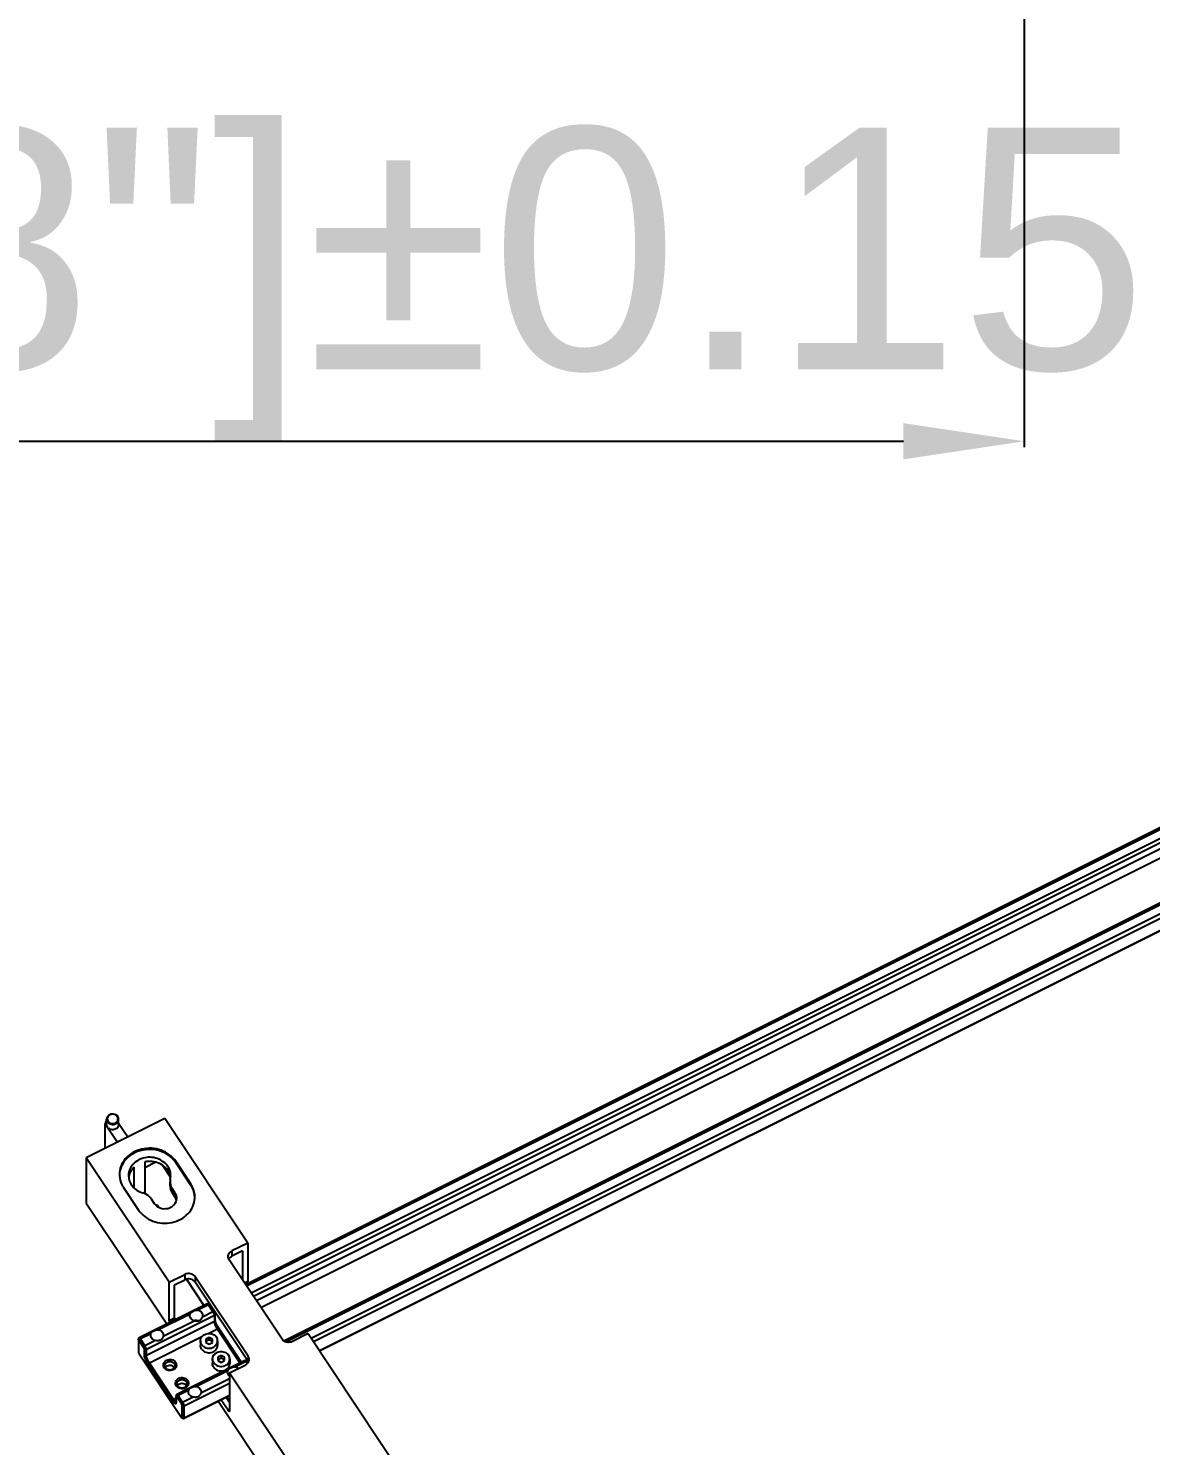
# Model space of a CAD drawing. Header units: millimetres. Extents: x 562 to 17351, y 2396 to 6995.
# Drawn here: x 5631.1 to 5817, y 2983.6 to 3218.4 of the extents above; entities that cross this region are included whole.
import ezdxf

# ---------------------------------------------------------------- set-up
doc = ezdxf.new("R2010")
doc.units = ezdxf.units.MM
doc.layers.add('02___PRT_ALL_AXES', color=7, linetype='Continuous')
doc.styles.get("Standard").update_dxf_attribs({"font": 'arial.ttf'})
doc.dimstyles.new('缩小5倍', dxfattribs={"dimtxt": 40, "dimasz": 20, "dimexe": 1, "dimexo": 0.2, "dimgap": 0, "dimtad": 1, "dimtoh": 1, "dimdec": 1, "dimzin": 9, "dimdsep": 46, "dimtxsty": 'Standard', "dimblk": '_FILLED', "dimcen": 0.2, "dimclrd": 256, "dimclre": 256, "dimclrt": 256, "dimadec": 1, "dimazin": 2, "dimtfac": 1, "dimtdec": 1, "dimtofl": 0, "dimtmove": 0, "dimatfit": 3, "dimldrblk": '_FILLED', "dimfxl": 1, "dimtolj": 1, "dimtzin": 0, "dimarcsym": 0})

# ---------------------------------------------------------------- blocks, each defined once
blk = doc.blocks.new('_FILLED')
at = {"color": 0, "linetype": 'ByBlock'}
blk.add_solid([(0, 0), (-1, 0.15), (-1, -0.15)], dxfattribs=at)
blk = doc.blocks.new('*D44')
at = {"lineweight": -2, "transparency": 16777216}
for p, q in [((5229.06, 3258.63), (5229.06, 3149)), ((5796.06, 3258.63), (5796.06, 3149)), ((5249.06, 3150), (5776.06, 3150))]:
    blk.add_line(p, q, dxfattribs=at)
at = {"layer": 'Defpoints', "color": 0, "transparency": 16777216}
for p in [(5229.06, 3258.83), (5796.06, 3258.83), (5796.06, 3150)]:
    blk.add_point(p, dxfattribs=at)
at = {"lineweight": -2, "transparency": 16777216, "xscale": 20, "yscale": 20, "zscale": 20, "rotation": 180}
blk.add_blockref('_FILLED', (5229.06, 3150), dxfattribs=at)
at = {"lineweight": -2, "transparency": 16777216, "xscale": 20, "yscale": 20, "zscale": 20}
blk.add_blockref('_FILLED', (5796.06, 3150), dxfattribs=at)
at = {"lineweight": -3, "transparency": 16777216, "insert": (5512.56, 3175.89), "char_height": 40, "attachment_point": 5}
blk.add_mtext('\\A1;567mm [1\'-10 3/8"]%%P0.15', dxfattribs=at)

msp = doc.modelspace()

# ---------------------------------------------------------------- linework, layer by layer
at = {"color": 7, "linetype": 'Continuous'}
for p, q in [((5667.106, 3010.328), (5906.225, 3129.888)), ((5668.385, 3008.409), (5907.448, 3127.941)), ((5668.885, 3007.659), (5907.448, 3126.941)), ((5669.635, 3006.534), (5905.363, 3124.398)), ((5673.432, 3000.991), (5912.475, 3120.513)), ((5678.316, 3000.874), (5909.969, 3116.701)), ((5679.316, 2999.374), (5909.969, 3114.701)), ((5679.345, 2999.33), (5909.969, 3114.642)), ((5667.441, 3017.187), (5653.691, 3037.812)), ((5640.7, 3031.317), (5640.7, 3023.817)), ((5654.45, 3010.692), (5640.7, 3031.317)), ((5648.653, 3026.341), (5648.653, 3029.772)), ((5650.385, 3030.638), (5650.385, 3025.366)), ((5652.213, 3030.573), (5650.385, 3029.659)), ((5654.667, 3028.116), (5653.4, 3030.017)), ((5655.526, 3030.729), (5655.526, 3030.529)), ((5658.026, 3026.979), (5655.526, 3030.729)), ((5658.026, 3026.779), (5655.526, 3030.529)), ((5646.865, 3026.399), (5649.365, 3022.649)), ((5654.626, 3027.765), (5654.577, 3027.336)), ((5654.577, 3026.661), (5654.577, 3027.336)), ((5654.626, 3027.765), (5654.695, 3028.364)), ((5654.912, 3026.254), (5654.912, 3025.579)), ((5655.428, 3025.48), (5654.912, 3026.254)), ((5658.026, 3026.979), (5658.026, 3026.779)), ((5640.7, 3023.817), (5654.046, 3003.799)), ((5651.448, 3024.522), (5651.964, 3023.748)), ((5655.428, 3024.805), (5654.912, 3025.579)), ((5655.428, 3025.48), (5655.428, 3024.805)), ((5667.441, 3017.187), (5664.843, 3015.888)), ((5667.441, 3017.187), (5667.441, 3010.862)), ((5673.135, 3001.284), (5664.385, 3014.409)), ((5664.843, 3015.888), (5664.843, 3015.013)), ((5666.575, 3015.879), (5664.843, 3015.013)), ((5666.575, 3015.879), (5666.575, 3011.125)), ((5654.45, 3010.692), (5657.048, 3011.991)), ((5657.048, 3011.991), (5657.048, 3011.116)), ((5654.45, 3004.367), (5654.45, 3010.692)), ((5655.316, 3010.25), (5657.048, 3011.116)), ((5655.316, 3004.8), (5655.316, 3010.25)), ((5657.292, 3011.187), (5660.175, 3006.863)), ((5658.756, 3011.595), (5658.756, 3010.72)), ((5667.506, 2998.47), (5658.756, 3011.595)), ((5667.506, 2997.595), (5658.756, 3010.72)), ((5666.923, 3010.603), (5667.441, 3010.862)), ((5660.706, 3007.129), (5649.448, 3001.5)), ((5661.93, 3005.182), (5650.672, 2999.552)), ((5660.93, 3006.932), (5659.185, 3006.059)), ((5661.68, 3005.807), (5659.935, 3004.934)), ((5661.053, 3007.013), (5660.743, 3007.128)), ((5660.93, 3006.932), (5661.68, 3005.807)), ((5661.147, 3006.915), (5660.93, 3006.932)), ((5661.147, 3006.915), (5661.897, 3005.79)), ((5661.897, 3005.79), (5661.68, 3005.807)), ((5662.022, 3005.477), (5661.93, 3005.182)), ((5661.93, 3005.182), (5661.93, 3004.182)), ((5662.022, 3005.477), (5662.022, 3004.477)), ((5661.93, 3004.182), (5650.672, 2998.552)), ((5654.45, 3004.367), (5655.316, 3004.8)), ((5655.412, 3004.482), (5655.388, 3004.518)), ((5662.43, 3002.932), (5661.002, 3002.218)), ((5662.022, 3004.477), (5661.93, 3004.182)), ((5662.157, 3003.89), (5666.425, 2997.488)), ((5662.43, 3002.932), (5666.151, 2997.351)), ((5662.647, 3002.915), (5662.43, 3002.932)), ((5662.647, 3002.915), (5666.305, 2997.428)), ((5649.333, 3001.153), (5649.33, 3001.132)), ((5649.33, 3001.132), (5649.33, 2999.132)), ((5649.333, 3001.153), (5649.427, 3001.47)), ((5649.455, 3001.069), (5649.672, 3001.302)), ((5650.205, 2999.944), (5649.455, 3001.069)), ((5651.417, 3002.175), (5649.672, 3001.302)), ((5650.422, 3000.177), (5649.672, 3001.302)), ((5652.167, 3001.05), (5650.422, 3000.177)), ((5659.845, 3001.639), (5651.172, 2997.302)), ((5661.048, 3001.549), (5660.49, 3001.27)), ((5660.49, 3001.27), (5660.49, 3000.712)), ((5661.048, 3001.149), (5660.49, 3000.87)), ((5660.49, 3000.712), (5661.048, 3000.432)), ((5661.048, 3001.549), (5661.048, 3001.149)), ((5661.607, 3001.27), (5661.048, 3001.549)), ((5661.607, 3000.87), (5661.048, 3001.149)), ((5661.048, 3000.432), (5661.607, 3000.712)), ((5661.607, 3000.712), (5661.607, 3001.27)), ((5677.441, 3002.187), (5674.843, 3000.888)), ((5677.441, 3002.187), (5796.816, 2823.124)), ((5649.455, 2998.819), (5656.455, 2988.319)), ((5650.205, 2999.944), (5650.422, 3000.177)), ((5650.33, 2998.632), (5650.33, 2999.632)), ((5650.33, 2999.632), (5650.672, 2999.552)), ((5650.33, 2998.632), (5650.672, 2998.552)), ((5650.672, 2998.552), (5650.672, 2999.552)), ((5663.048, 2998.549), (5662.49, 2998.27)), ((5662.49, 2998.27), (5662.49, 2997.712)), ((5663.048, 2998.149), (5662.49, 2997.87)), ((5663.048, 2998.549), (5663.048, 2998.149)), ((5663.607, 2998.27), (5663.048, 2998.549)), ((5663.607, 2997.87), (5663.048, 2998.149)), ((5663.607, 2997.712), (5663.607, 2998.27)), ((5667.506, 2998.47), (5667.506, 2997.595)), ((5650.955, 2997.069), (5651.172, 2997.302)), ((5654.955, 2991.069), (5650.955, 2997.069)), ((5655.172, 2991.302), (5651.172, 2997.302)), ((5666.956, 2997.754), (5655.698, 2992.125)), ((5662.49, 2997.712), (5663.048, 2997.432)), ((5663.048, 2997.432), (5663.607, 2997.712)), ((5664.45, 2995.692), (5667.048, 2996.991)), ((5664.45, 2995.692), (5664.45, 2989.367)), ((5664.45, 2995.692), (5783.825, 2816.629)), ((5667.18, 2997.557), (5665.435, 2996.684)), ((5667.303, 2997.638), (5666.993, 2997.753)), ((5667.18, 2997.557), (5667.386, 2997.247)), ((5667.397, 2997.54), (5667.18, 2997.557)), ((5667.397, 2997.54), (5667.49, 2997.4)), ((5664.45, 2993.942), (5656.922, 2990.177)), ((5654.955, 2991.069), (5655.172, 2991.302)), ((5655.58, 2991.507), (5655.172, 2991.302)), ((5655.583, 2991.778), (5655.58, 2991.757)), ((5655.58, 2991.757), (5655.58, 2990.757)), ((5655.583, 2991.778), (5655.677, 2992.095)), ((5655.705, 2991.694), (5655.922, 2991.927)), ((5656.455, 2990.569), (5655.705, 2991.694)), ((5657.667, 2992.8), (5655.922, 2991.927)), ((5656.672, 2990.802), (5655.922, 2991.927)), ((5658.417, 2991.675), (5656.672, 2990.802)), ((5664.45, 2991.883), (5656.895, 2988.105)), ((5664.45, 2991.942), (5656.922, 2988.177)), ((5662.605, 2990.96), (5783.421, 2809.736)), ((5664.2, 2989.492), (5663.067, 2991.191)), ((5664.45, 2990.849), (5663.933, 2991.624)), ((5664.45, 2990.924), (5663.971, 2991.643)), ((5655.58, 2990.757), (5655.567, 2990.65)), ((5656.455, 2990.569), (5656.672, 2990.802)), ((5656.58, 2988.257), (5656.58, 2990.257)), ((5656.58, 2990.257), (5656.922, 2990.177)), ((5656.922, 2988.177), (5656.922, 2990.177)), ((5664.45, 2989.617), (5664.2, 2989.492)), ((5664.45, 2989.367), (5664.424, 2989.295)), ((5656.549, 2988.221), (5656.859, 2988.106)), ((5656.58, 2988.257), (5656.922, 2988.177))]:
    msp.add_line(p, q, dxfattribs=at)
for centre, radius, start, end in [((5645.015, 3037.871), 0.886, 228.26237, 239.40223), ((5649.947, 3028.565), 3.752, 180.00327, 183.01692), ((5651.956, 3027.663), 2.743, 14.27538, 24.38868), ((5650.348, 3027.687), 2.652, 167.802, 171.30641), ((5652.035, 3027.685), 2.661, 7.75745, 14.245), ((5654.062, 3023.895), 1.641, 23.79546, 33.70389), ((5654.126, 3023.923), 1.571, 13.07667, 23.80462), ((5654.189, 3024.614), 1.507, 0.01107, 11.52402), ((5654.956, 3024.814), 3.739, 356.84411, 0.00268), ((5666.651, 2997.025), 1.027, 27.73322, 33.69294)]:
    msp.add_arc(centre, radius, start, end, dxfattribs=at)
for points in [[(5644.14, 3038.018), (5644.095, 3037.92), (5644.071, 3037.81), (5644.071, 3037.702)], [(5645.205, 3038.523), (5645.073, 3038.54), (5644.934, 3038.531), (5644.805, 3038.497)], [(5645.634, 3038.417), (5645.509, 3038.492), (5645.365, 3038.539), (5645.22, 3038.558)], [(5645.937, 3038.135), (5645.86, 3038.25), (5645.753, 3038.347), (5645.634, 3038.417)], [(5645.968, 3037.81), (5645.958, 3037.927), (5645.915, 3038.044), (5645.85, 3038.142)], [(5645.908, 3037.467), (5645.956, 3037.573), (5645.978, 3037.695), (5645.968, 3037.81)], [(5646.071, 3037.702), (5646.071, 3037.853), (5646.02, 3038.009), (5645.937, 3038.135)], [(5644.071, 3037.702), (5644.071, 3037.551), (5644.121, 3037.395), (5644.205, 3037.269)], [(5644.173, 3037.693), (5644.183, 3037.577), (5644.226, 3037.46), (5644.291, 3037.362)], [(5644.205, 3037.269), (5644.242, 3037.213), (5644.286, 3037.161), (5644.335, 3037.115)], [(5644.291, 3037.362), (5644.329, 3037.306), (5644.374, 3037.255), (5644.424, 3037.21)], [(5646.002, 3037.386), (5646.046, 3037.484), (5646.071, 3037.594), (5646.071, 3037.702)], [(5647.961, 3029.522), (5647.79, 3029.165), (5647.696, 3028.76), (5647.696, 3028.364)], [(5648.077, 3029.066), (5647.929, 3028.813), (5647.817, 3028.534), (5647.755, 3028.248)], [(5648.653, 3029.772), (5648.429, 3029.567), (5648.231, 3029.327), (5648.077, 3029.066)], [(5654.577, 3027.336), (5654.577, 3027.126), (5654.614, 3026.913), (5654.683, 3026.714)], [(5654.577, 3026.661), (5654.577, 3026.457), (5654.611, 3026.251), (5654.676, 3026.058)], [(5654.683, 3026.714), (5654.739, 3026.552), (5654.817, 3026.396), (5654.912, 3026.254)], [(5654.676, 3026.058), (5654.733, 3025.889), (5654.813, 3025.727), (5654.912, 3025.579)], [(5655.665, 3024.915), (5655.624, 3025.115), (5655.541, 3025.31), (5655.428, 3025.48)], [(5664.385, 3014.409), (5664.28, 3014.566), (5664.218, 3014.762), (5664.218, 3014.95)], [(5664.326, 3014.515), (5664.366, 3014.594), (5664.417, 3014.668), (5664.476, 3014.734)], [(5664.476, 3014.734), (5664.578, 3014.849), (5664.705, 3014.944), (5664.843, 3015.013)], [(5667.673, 2997.928), (5667.674, 2998.117), (5667.611, 2998.312), (5667.506, 2998.47)], [(5667.631, 2997.648), (5667.659, 2997.738), (5667.673, 2997.834), (5667.673, 2997.928)]]:
    msp.add_open_spline(points, degree=3, dxfattribs=at)
for points, knots in [([(5645.22, 3038.558), (5645.002, 3038.587), (5644.557, 3038.523), (5644.224, 3038.204), (5644.14, 3038.018)], [0, 0, 0, 0, 0.5182863, 1, 1, 1, 1]), ([(5644.805, 3038.497), (5644.623, 3038.448), (5644.284, 3038.25), (5644.158, 3037.866), (5644.173, 3037.693)], [0, 0, 0, 0, 0.5216558, 1, 1, 1, 1]), ([(5645.85, 3038.142), (5645.746, 3038.297), (5645.519, 3038.458), (5645.271, 3038.514), (5645.205, 3038.523)], [0, 0, 0, 0, 0.7378243, 1, 1, 1, 1]), ([(5644.335, 3037.115), (5644.568, 3036.897), (5645.262, 3036.695), (5645.875, 3037.107), (5646.002, 3037.386)], [0, 0, 0, 0, 0.5103461, 1, 1, 1, 1]), ([(5644.563, 3037.108), (5644.787, 3036.976), (5645.345, 3036.896), (5645.807, 3037.244), (5645.908, 3037.467)], [0, 0, 0, 0, 0.5146631, 1, 1, 1, 1]), ([(5655.526, 3030.729), (5654.965, 3031.571), (5653.146, 3032.89), (5650.392, 3033.017), (5648.397, 3032.246), (5647.181, 3031.274), (5646.383, 3030.005), (5646.196, 3029.037), (5646.196, 3028.564)], [0, 0, 0, 0, 0.2477062, 0.5099451, 0.6400479, 0.765005, 0.8843447, 1, 1, 1, 1]), ([(5655.526, 3030.529), (5654.987, 3031.337), (5653.268, 3032.62), (5650.637, 3032.83), (5648.68, 3032.189), (5647.443, 3031.333), (5646.564, 3030.18), (5646.278, 3029.27), (5646.223, 3028.817)], [0, 0, 0, 0, 0.2465385, 0.5077957, 0.6380901, 0.7638007, 0.884032, 1, 1, 1, 1]), ([(5654.695, 3028.364), (5654.695, 3028.712), (5654.55, 3029.426), (5653.719, 3030.672), (5651.884, 3031.572), (5649.505, 3031.29), (5648.275, 3030.181), (5647.961, 3029.522)], [0, 0, 0, 0, 0.1165566, 0.2370696, 0.4919815, 0.7550291, 1, 1, 1, 1]), ([(5654.454, 3028.796), (5654.141, 3029.487), (5652.864, 3030.655), (5651.183, 3030.803), (5650.385, 3030.638)], [0, 0, 0, 0, 0.4818637, 1, 1, 1, 1]), ([(5646.201, 3028.367), (5646.228, 3027.849), (5646.417, 3027.151), (5646.767, 3026.547), (5646.865, 3026.399)], [0, 0, 0, 0, 0.7449159, 1, 1, 1, 1]), ([(5647.696, 3028.364), (5647.696, 3027.735), (5648.217, 3026.397), (5649.424, 3025.682), (5650.08, 3025.491)], [0, 0, 0, 0, 0.4794417, 1, 1, 1, 1]), ([(5658.696, 3024.814), (5658.696, 3025.381), (5658.513, 3026.156), (5658.134, 3026.817), (5658.026, 3026.979)], [0, 0, 0, 0, 0.7444599, 1, 1, 1, 1]), ([(5658.69, 3024.812), (5658.663, 3025.331), (5658.474, 3026.028), (5658.124, 3026.632), (5658.026, 3026.779)], [0, 0, 0, 0, 0.7450472, 1, 1, 1, 1]), ([(5649.365, 3022.649), (5649.916, 3021.823), (5651.69, 3020.52), (5654.388, 3020.355), (5656.366, 3021.066), (5657.594, 3021.985), (5658.431, 3023.201), (5658.664, 3024.144), (5658.69, 3024.608)], [0, 0, 0, 0, 0.2471803, 0.5089923, 0.6391957, 0.7645032, 0.8842375, 1, 1, 1, 1]), ([(5651.448, 3024.522), (5651.372, 3024.636), (5651.013, 3025.076), (5650.491, 3025.372), (5650.08, 3025.491)], [0, 0, 0, 0, 0.2426117, 1, 1, 1, 1]), ([(5651.964, 3023.748), (5652.188, 3023.412), (5652.916, 3022.884), (5654.017, 3022.833), (5654.815, 3023.143), (5655.446, 3023.64), (5655.696, 3024.237), (5655.696, 3024.614)], [0, 0, 0, 0, 0.2486924, 0.5119558, 0.6425666, 0.7680098, 1, 1, 1, 1]), ([(5664.218, 3014.95), (5664.218, 3015.139), (5664.345, 3015.537), (5664.662, 3015.798), (5664.843, 3015.888)], [0, 0, 0, 0, 0.4833592, 1, 1, 1, 1]), ([(5658.756, 3011.595), (5658.588, 3011.847), (5658.005, 3012.214), (5657.333, 3012.133), (5657.048, 3011.991)], [0, 0, 0, 0, 0.4883826, 1, 1, 1, 1]), ([(5658.756, 3010.72), (5658.588, 3010.972), (5658.005, 3011.339), (5657.333, 3011.258), (5657.048, 3011.116)], [0, 0, 0, 0, 0.4883826, 1, 1, 1, 1]), ([(5667.441, 3010.862), (5667.441, 3010.841), (5667.454, 3010.731), (5667.492, 3010.626), (5667.527, 3010.544)], [0, 0, 0, 0, 0.1867701, 1, 1, 1, 1]), ([(5660.706, 3007.129), (5660.709, 3007.13), (5660.721, 3007.134), (5660.734, 3007.131), (5660.743, 3007.128)], [0, 0, 0, 0, 0.2215977, 1, 1, 1, 1]), ([(5660.743, 3007.128), (5660.757, 3007.123), (5660.787, 3007.103), (5660.854, 3007.04), (5660.899, 3006.978), (5660.93, 3006.932)], [0, 0, 0, 0, 0.1648311, 0.3902179, 1, 1, 1, 1]), ([(5661.053, 3007.013), (5661.07, 3007.007), (5661.104, 3006.974), (5661.131, 3006.938), (5661.147, 3006.915)], [0, 0, 0, 0, 0.3888628, 1, 1, 1, 1]), ([(5661.68, 3005.807), (5661.751, 3005.701), (5661.836, 3005.535), (5661.91, 3005.322), (5661.93, 3005.223), (5661.93, 3005.182)], [0, 0, 0, 0, 0.562563, 0.8148124, 1, 1, 1, 1]), ([(5661.897, 3005.79), (5661.932, 3005.737), (5661.975, 3005.654), (5662.012, 3005.547), (5662.022, 3005.498), (5662.022, 3005.477)], [0, 0, 0, 0, 0.5625527, 0.8148066, 1, 1, 1, 1]), ([(5654.537, 3004.048), (5654.524, 3004.079), (5654.484, 3004.182), (5654.45, 3004.29), (5654.45, 3004.367)], [0, 0, 0, 0, 0.3040523, 1, 1, 1, 1]), ([(5655.316, 3004.8), (5655.316, 3004.781), (5655.327, 3004.684), (5655.359, 3004.591), (5655.388, 3004.518)], [0, 0, 0, 0, 0.1893398, 1, 1, 1, 1]), ([(5658.518, 3004.345), (5658.657, 3004.398), (5658.958, 3004.448), (5659.256, 3004.381), (5659.39, 3004.319)], [0, 0, 0, 0, 0.500952, 1, 1, 1, 1]), ([(5658.686, 3004.295), (5658.775, 3004.32), (5658.96, 3004.342), (5659.144, 3004.304), (5659.229, 3004.271)], [0, 0, 0, 0, 0.5011157, 1, 1, 1, 1]), ([(5661.93, 3004.182), (5661.93, 3004.144), (5661.939, 3004.06), (5661.981, 3003.867), (5662.077, 3003.592), (5662.232, 3003.257), (5662.36, 3003.036), (5662.43, 3002.932)], [0, 0, 0, 0, 0.0826969, 0.1853146, 0.4373164, 0.7223685, 1, 1, 1, 1]), ([(5662.022, 3004.477), (5662.022, 3004.431), (5662.032, 3004.326), (5662.085, 3004.084), (5662.205, 3003.74), (5662.399, 3003.322), (5662.559, 3003.046), (5662.647, 3002.915)], [0, 0, 0, 0, 0.0827028, 0.1853091, 0.4373155, 0.7223759, 1, 1, 1, 1]), ([(5649.455, 3001.069), (5649.442, 3001.088), (5649.419, 3001.121), (5649.386, 3001.154), (5649.363, 3001.168), (5649.349, 3001.171), (5649.337, 3001.165), (5649.334, 3001.157), (5649.333, 3001.153)], [0, 0, 0, 0, 0.400235, 0.6919062, 0.7916329, 0.864516, 0.9258416, 1, 1, 1, 1]), ([(5649.448, 3001.5), (5649.446, 3001.498), (5649.435, 3001.491), (5649.43, 3001.479), (5649.427, 3001.47)], [0, 0, 0, 0, 0.2215189, 1, 1, 1, 1]), ([(5649.672, 3001.302), (5649.65, 3001.334), (5649.61, 3001.39), (5649.555, 3001.451), (5649.514, 3001.484), (5649.485, 3001.501), (5649.46, 3001.505), (5649.448, 3001.5)], [0, 0, 0, 0, 0.3714583, 0.6674595, 0.7822184, 0.8741057, 1, 1, 1, 1]), ([(5674.843, 3000.888), (5674.558, 3000.746), (5673.887, 3000.664), (5673.304, 3001.031), (5673.135, 3001.284)], [0, 0, 0, 0, 0.5116174, 1, 1, 1, 1]), ([(5649.33, 2999.132), (5649.33, 2999.111), (5649.34, 2999.062), (5649.377, 2998.955), (5649.42, 2998.872), (5649.455, 2998.819)], [0, 0, 0, 0, 0.1851934, 0.4374473, 1, 1, 1, 1]), ([(5650.33, 2999.632), (5650.33, 2999.653), (5650.32, 2999.702), (5650.283, 2999.809), (5650.241, 2999.891), (5650.205, 2999.944)], [0, 0, 0, 0, 0.1851934, 0.4374473, 1, 1, 1, 1]), ([(5650.955, 2997.069), (5650.868, 2997.2), (5650.707, 2997.476), (5650.513, 2997.895), (5650.394, 2998.238), (5650.341, 2998.48), (5650.33, 2998.585), (5650.33, 2998.632)], [0, 0, 0, 0, 0.2776241, 0.5626845, 0.8146909, 0.9172972, 1, 1, 1, 1]), ([(5650.672, 2999.552), (5650.672, 2999.594), (5650.652, 2999.693), (5650.578, 2999.906), (5650.492, 3000.072), (5650.422, 3000.177)], [0, 0, 0, 0, 0.1851876, 0.437437, 1, 1, 1, 1]), ([(5651.172, 2997.302), (5651.102, 2997.407), (5650.974, 2997.628), (5650.818, 2997.963), (5650.723, 2998.237), (5650.68, 2998.431), (5650.672, 2998.515), (5650.672, 2998.552)], [0, 0, 0, 0, 0.2776315, 0.5626836, 0.8146854, 0.9173031, 1, 1, 1, 1]), ([(5653.622, 2996.528), (5653.554, 2996.63), (5653.459, 2996.866), (5653.489, 2997.246), (5653.686, 2997.583), (5654.011, 2997.824), (5654.412, 2997.94), (5654.833, 2997.916), (5655.215, 2997.757), (5655.412, 2997.566), (5655.484, 2997.459)], [0, 0, 0, 0, 0.117856, 0.2338138, 0.3534079, 0.4797295, 0.6117917, 0.7455219, 0.8760105, 1, 1, 1, 1]), ([(5655.484, 2997.459), (5655.553, 2997.356), (5655.647, 2997.121), (5655.618, 2996.74), (5655.421, 2996.403), (5655.096, 2996.162), (5654.694, 2996.046), (5654.273, 2996.07), (5653.891, 2996.229), (5653.694, 2996.42), (5653.622, 2996.528)], [0, 0, 0, 0, 0.117856, 0.2338138, 0.3534079, 0.4797295, 0.6117917, 0.7455219, 0.8760105, 1, 1, 1, 1]), ([(5653.728, 2996.868), (5653.728, 2996.946), (5653.759, 2997.106), (5653.891, 2997.315), (5654.091, 2997.476), (5654.339, 2997.571), (5654.607, 2997.594), (5654.871, 2997.541), (5655.102, 2997.419), (5655.222, 2997.294), (5655.268, 2997.225)], [0, 0, 0, 0, 0.1149883, 0.2336335, 0.3578641, 0.4872103, 0.6192434, 0.7505803, 0.8780737, 1, 1, 1, 1]), ([(5653.839, 2996.511), (5653.804, 2996.564), (5653.748, 2996.679), (5653.728, 2996.806), (5653.728, 2996.868)], [0, 0, 0, 0, 0.5052831, 1, 1, 1, 1]), ([(5655.378, 2996.868), (5655.378, 2996.79), (5655.347, 2996.63), (5655.216, 2996.421), (5655.015, 2996.261), (5654.768, 2996.165), (5654.499, 2996.143), (5654.236, 2996.195), (5654.004, 2996.318), (5653.885, 2996.442), (5653.839, 2996.511)], [0, 0, 0, 0, 0.1149883, 0.2336335, 0.3578641, 0.4872103, 0.6192434, 0.7505803, 0.8780737, 1, 1, 1, 1]), ([(5655.268, 2997.225), (5655.303, 2997.172), (5655.359, 2997.057), (5655.378, 2996.931), (5655.378, 2996.868)], [0, 0, 0, 0, 0.5052831, 1, 1, 1, 1]), ([(5666.956, 2997.754), (5666.959, 2997.755), (5666.971, 2997.759), (5666.984, 2997.756), (5666.993, 2997.753)], [0, 0, 0, 0, 0.2215977, 1, 1, 1, 1]), ([(5666.993, 2997.753), (5667.007, 2997.748), (5667.037, 2997.728), (5667.104, 2997.665), (5667.149, 2997.603), (5667.18, 2997.557)], [0, 0, 0, 0, 0.1648311, 0.3902179, 1, 1, 1, 1]), ([(5667.048, 2996.991), (5667.118, 2997.026), (5667.372, 2997.181), (5667.566, 2997.439), (5667.631, 2997.648)], [0, 0, 0, 0, 0.2624363, 1, 1, 1, 1]), ([(5667.303, 2997.638), (5667.32, 2997.632), (5667.354, 2997.599), (5667.381, 2997.563), (5667.397, 2997.54)], [0, 0, 0, 0, 0.3888628, 1, 1, 1, 1]), ([(5655.622, 2993.528), (5655.554, 2993.63), (5655.459, 2993.866), (5655.489, 2994.246), (5655.686, 2994.583), (5656.011, 2994.824), (5656.412, 2994.94), (5656.833, 2994.916), (5657.215, 2994.757), (5657.412, 2994.566), (5657.484, 2994.459)], [0, 0, 0, 0, 0.117856, 0.2338138, 0.3534079, 0.4797295, 0.6117917, 0.7455219, 0.8760105, 1, 1, 1, 1]), ([(5657.484, 2994.459), (5657.553, 2994.356), (5657.647, 2994.121), (5657.618, 2993.74), (5657.421, 2993.403), (5657.096, 2993.162), (5656.694, 2993.046), (5656.273, 2993.07), (5655.891, 2993.229), (5655.694, 2993.42), (5655.622, 2993.528)], [0, 0, 0, 0, 0.117856, 0.2338138, 0.3534079, 0.4797295, 0.6117917, 0.7455219, 0.8760105, 1, 1, 1, 1]), ([(5655.728, 2993.868), (5655.728, 2993.946), (5655.759, 2994.106), (5655.891, 2994.315), (5656.091, 2994.476), (5656.339, 2994.571), (5656.607, 2994.594), (5656.871, 2994.541), (5657.102, 2994.419), (5657.222, 2994.294), (5657.268, 2994.225)], [0, 0, 0, 0, 0.1149883, 0.2336335, 0.3578641, 0.4872103, 0.6192434, 0.7505803, 0.8780737, 1, 1, 1, 1]), ([(5655.839, 2993.511), (5655.804, 2993.564), (5655.748, 2993.679), (5655.728, 2993.806), (5655.728, 2993.868)], [0, 0, 0, 0, 0.5052831, 1, 1, 1, 1]), ([(5657.378, 2993.868), (5657.378, 2993.79), (5657.347, 2993.63), (5657.216, 2993.421), (5657.015, 2993.261), (5656.768, 2993.165), (5656.499, 2993.143), (5656.236, 2993.195), (5656.004, 2993.318), (5655.885, 2993.442), (5655.839, 2993.511)], [0, 0, 0, 0, 0.1149883, 0.2336335, 0.3578641, 0.4872103, 0.6192434, 0.7505803, 0.8780737, 1, 1, 1, 1]), ([(5657.268, 2994.225), (5657.303, 2994.172), (5657.359, 2994.057), (5657.378, 2993.931), (5657.378, 2993.868)], [0, 0, 0, 0, 0.5052831, 1, 1, 1, 1]), ([(5655.567, 2990.65), (5655.561, 2990.63), (5655.548, 2990.6), (5655.516, 2990.575), (5655.478, 2990.563), (5655.417, 2990.575), (5655.341, 2990.62), (5655.254, 2990.694), (5655.116, 2990.84), (5655.02, 2990.973), (5654.955, 2991.069)], [0, 0, 0, 0, 0.0739487, 0.1051053, 0.1360876, 0.2088536, 0.308444, 0.4391652, 0.6003023, 1, 1, 1, 1]), ([(5655.582, 2990.901), (5655.554, 2990.903), (5655.487, 2990.936), (5655.391, 2991.019), (5655.281, 2991.145), (5655.209, 2991.246), (5655.172, 2991.302)], [0, 0, 0, 0, 0.146086, 0.3641879, 0.6528421, 1, 1, 1, 1]), ([(5655.705, 2991.694), (5655.692, 2991.713), (5655.669, 2991.746), (5655.636, 2991.779), (5655.613, 2991.793), (5655.599, 2991.796), (5655.587, 2991.79), (5655.584, 2991.782), (5655.583, 2991.778)], [0, 0, 0, 0, 0.400235, 0.6919062, 0.7916329, 0.864516, 0.9258416, 1, 1, 1, 1]), ([(5655.698, 2992.125), (5655.696, 2992.123), (5655.685, 2992.116), (5655.68, 2992.104), (5655.677, 2992.095)], [0, 0, 0, 0, 0.2215189, 1, 1, 1, 1]), ([(5655.922, 2991.927), (5655.9, 2991.959), (5655.86, 2992.015), (5655.805, 2992.076), (5655.764, 2992.109), (5655.735, 2992.126), (5655.71, 2992.13), (5655.698, 2992.125)], [0, 0, 0, 0, 0.3714583, 0.6674595, 0.7822184, 0.8741057, 1, 1, 1, 1]), ([(5656.58, 2990.257), (5656.58, 2990.278), (5656.57, 2990.327), (5656.533, 2990.434), (5656.491, 2990.516), (5656.455, 2990.569)], [0, 0, 0, 0, 0.1851934, 0.4374473, 1, 1, 1, 1]), ([(5656.922, 2990.177), (5656.922, 2990.219), (5656.902, 2990.318), (5656.828, 2990.531), (5656.742, 2990.697), (5656.672, 2990.802)], [0, 0, 0, 0, 0.1851876, 0.437437, 1, 1, 1, 1]), ([(5664.424, 2989.295), (5664.395, 2989.279), (5664.289, 2989.362), (5664.239, 2989.434), (5664.2, 2989.492)], [0, 0, 0, 0, 0.3245067, 1, 1, 1, 1]), ([(5656.455, 2988.319), (5656.471, 2988.296), (5656.498, 2988.26), (5656.532, 2988.227), (5656.549, 2988.221)], [0, 0, 0, 0, 0.6111372, 1, 1, 1, 1]), ([(5656.549, 2988.221), (5656.553, 2988.219), (5656.562, 2988.217), (5656.574, 2988.224), (5656.579, 2988.239), (5656.58, 2988.25), (5656.58, 2988.257)], [0, 0, 0, 0, 0.2314874, 0.425041, 0.6659153, 1, 1, 1, 1]), ([(5656.859, 2988.106), (5656.862, 2988.105), (5656.874, 2988.101), (5656.888, 2988.101), (5656.895, 2988.105)], [0, 0, 0, 0, 0.2933967, 1, 1, 1, 1]), ([(5656.895, 2988.105), (5656.9, 2988.107), (5656.911, 2988.117), (5656.92, 2988.143), (5656.922, 2988.165), (5656.922, 2988.177)], [0, 0, 0, 0, 0.1851231, 0.5289345, 1, 1, 1, 1])]:
    msp.add_open_spline(points, degree=3, knots=knots, dxfattribs=at)
at = {"layer": '02___PRT_ALL_AXES', "color": 7, "linetype": 'Continuous'}
for p, q in [((5667.26, 3010.097), (5903.43, 3128.182)), ((5668.01, 3008.972), (5904.18, 3127.057)), ((5673.75, 3000.841), (5909.68, 3118.807)), ((5677.941, 3001.437), (5909.969, 3117.451)), ((5653.691, 3037.812), (5640.7, 3031.317)), ((5643.83, 3032.881), (5643.83, 3036.956)), ((5643.83, 3036.956), (5645.867, 3033.9)), ((5644.071, 3036.827), (5644.071, 3037.702)), ((5644.205, 3036.394), (5644.071, 3036.827)), ((5646.071, 3036.827), (5646.071, 3037.702)), ((5646.071, 3037.059), (5647.599, 3034.766)), ((5657.912, 3005.423), (5652.69, 3002.811)), ((5658.662, 3004.298), (5653.44, 3001.686)), ((5659.628, 3000.991), (5659.628, 3000.241)), ((5662.468, 3000.991), (5662.468, 3000.241)), ((5661.628, 2997.991), (5661.628, 2997.241)), ((5664.468, 2997.991), (5664.468, 2997.241)), ((5664.162, 2996.048), (5658.94, 2993.436)), ((5664.45, 2994.692), (5659.69, 2992.311))]:
    msp.add_line(p, q, dxfattribs=at)
for centre, radius, start, end in [((5644.876, 3036.777), 1.067, 140.33544, 148.3041), ((5651.371, 3021.862), 1.89, 42.42598, 54.01874), ((5654.696, 2996.219), 0.687, 29.51547, 33.69494), ((5656.696, 2993.219), 0.687, 29.51547, 33.69494)]:
    msp.add_arc(centre, radius, start, end, dxfattribs=at)
for points in [[(5643.968, 3037.337), (5643.897, 3037.222), (5643.848, 3037.09), (5643.83, 3036.956)], [(5652.481, 3023.391), (5652.381, 3023.464), (5652.274, 3023.527), (5652.163, 3023.58)], [(5657.873, 3005.178), (5657.873, 3005.261), (5657.887, 3005.344), (5657.912, 3005.423)], [(5659.973, 3005.178), (5659.973, 3005.096), (5659.96, 3005.012), (5659.935, 3004.934)], [(5651.378, 3001.931), (5651.378, 3002.013), (5651.392, 3002.097), (5651.417, 3002.175)], [(5653.478, 3001.931), (5653.478, 3001.848), (5653.465, 3001.765), (5653.44, 3001.686)], [(5664.123, 2995.803), (5664.123, 2995.886), (5664.137, 2995.969), (5664.162, 2996.048)], [(5657.628, 2992.556), (5657.628, 2992.638), (5657.642, 2992.722), (5657.667, 2992.8)], [(5659.728, 2992.556), (5659.728, 2992.473), (5659.715, 2992.39), (5659.69, 2992.311)]]:
    msp.add_open_spline(points, degree=3, dxfattribs=at)
for points, knots in [([(5646.071, 3036.827), (5646.071, 3036.638), (5645.903, 3036.235), (5645.333, 3035.931), (5644.682, 3035.962), (5644.317, 3036.225), (5644.205, 3036.394)], [0, 0, 0, 0, 0.2326986, 0.4864977, 0.7504877, 1, 1, 1, 1]), ([(5658.014, 3004.724), (5657.969, 3004.791), (5657.898, 3004.938), (5657.873, 3005.099), (5657.873, 3005.178)], [0, 0, 0, 0, 0.5052956, 1, 1, 1, 1]), ([(5657.912, 3005.423), (5657.93, 3005.478), (5657.979, 3005.582), (5658.091, 3005.716), (5658.234, 3005.826), (5658.4, 3005.921), (5658.584, 3006), (5658.843, 3006.078), (5659.054, 3006.088), (5659.185, 3006.059)], [0, 0, 0, 0, 0.1136701, 0.22467, 0.341142, 0.4672264, 0.6003702, 0.734954, 1, 1, 1, 1]), ([(5659.185, 3006.059), (5659.317, 3006.03), (5659.566, 3005.928), (5659.762, 3005.74), (5659.833, 3005.633)], [0, 0, 0, 0, 0.5128797, 1, 1, 1, 1]), ([(5659.833, 3005.633), (5659.878, 3005.566), (5659.949, 3005.419), (5659.973, 3005.258), (5659.973, 3005.178)], [0, 0, 0, 0, 0.5052956, 1, 1, 1, 1]), ([(5651.417, 3002.175), (5651.435, 3002.23), (5651.484, 3002.335), (5651.596, 3002.468), (5651.739, 3002.579), (5651.905, 3002.673), (5652.089, 3002.752), (5652.348, 3002.83), (5652.558, 3002.841), (5652.69, 3002.811)], [0, 0, 0, 0, 0.1136701, 0.22467, 0.341142, 0.4672264, 0.6003702, 0.734954, 1, 1, 1, 1]), ([(5652.69, 3002.811), (5652.821, 3002.782), (5653.071, 3002.68), (5653.266, 3002.492), (5653.338, 3002.385)], [0, 0, 0, 0, 0.5128797, 1, 1, 1, 1]), ([(5658.662, 3004.298), (5658.53, 3004.327), (5658.281, 3004.429), (5658.085, 3004.617), (5658.014, 3004.724)], [0, 0, 0, 0, 0.5128797, 1, 1, 1, 1]), ([(5659.935, 3004.934), (5659.896, 3004.812), (5659.77, 3004.578), (5659.516, 3004.355), (5659.264, 3004.267), (5658.996, 3004.238), (5658.794, 3004.268), (5658.662, 3004.298)], [0, 0, 0, 0, 0.242731, 0.4935615, 0.6183316, 0.743481, 1, 1, 1, 1]), ([(5651.519, 3001.476), (5651.474, 3001.543), (5651.403, 3001.69), (5651.378, 3001.851), (5651.378, 3001.931)], [0, 0, 0, 0, 0.5052956, 1, 1, 1, 1]), ([(5652.167, 3001.05), (5652.035, 3001.079), (5651.786, 3001.181), (5651.59, 3001.369), (5651.519, 3001.476)], [0, 0, 0, 0, 0.5128797, 1, 1, 1, 1]), ([(5653.44, 3001.686), (5653.4, 3001.564), (5653.275, 3001.33), (5653.021, 3001.108), (5652.768, 3001.02), (5652.501, 3000.991), (5652.299, 3001.021), (5652.167, 3001.05)], [0, 0, 0, 0, 0.242731, 0.4935615, 0.6183316, 0.743481, 1, 1, 1, 1]), ([(5653.338, 3002.385), (5653.383, 3002.318), (5653.454, 3002.171), (5653.478, 3002.01), (5653.478, 3001.931)], [0, 0, 0, 0, 0.5052956, 1, 1, 1, 1]), ([(5659.628, 3000.991), (5659.628, 3001.058), (5659.641, 3001.193), (5659.698, 3001.389), (5659.792, 3001.575), (5659.962, 3001.803), (5660.254, 3002.036), (5660.679, 3002.201), (5661.142, 3002.24), (5661.595, 3002.149), (5661.993, 3001.938), (5662.199, 3001.724), (5662.278, 3001.606)], [0, 0, 0, 0, 0.0574412, 0.1153805, 0.1742514, 0.2343715, 0.3584823, 0.4877045, 0.6196102, 0.7508207, 0.878199, 1, 1, 1, 1]), ([(5659.819, 3000.376), (5659.758, 3000.467), (5659.662, 3000.665), (5659.628, 3000.883), (5659.628, 3000.991)], [0, 0, 0, 0, 0.5052553, 1, 1, 1, 1]), ([(5659.819, 3000.376), (5659.898, 3000.258), (5660.104, 3000.043), (5660.502, 2999.832), (5660.955, 2999.742), (5661.418, 2999.781), (5661.843, 2999.945), (5662.135, 3000.178), (5662.305, 3000.407), (5662.399, 3000.592), (5662.456, 3000.789), (5662.468, 3000.924), (5662.468, 3000.991)], [0, 0, 0, 0, 0.121801, 0.2491793, 0.3803898, 0.5122955, 0.6415177, 0.7656285, 0.8257486, 0.8846195, 0.9425588, 1, 1, 1, 1]), ([(5662.468, 3000.991), (5662.468, 3001.098), (5662.435, 3001.316), (5662.339, 3001.514), (5662.278, 3001.606)], [0, 0, 0, 0, 0.4947447, 1, 1, 1, 1]), ([(5659.819, 2999.626), (5659.758, 2999.717), (5659.662, 2999.915), (5659.628, 3000.133), (5659.628, 3000.241)], [0, 0, 0, 0, 0.5052553, 1, 1, 1, 1]), ([(5659.819, 2999.626), (5659.898, 2999.508), (5660.104, 2999.293), (5660.502, 2999.082), (5660.955, 2998.992), (5661.418, 2999.031), (5661.843, 2999.195), (5662.135, 2999.428), (5662.305, 2999.657), (5662.399, 2999.842), (5662.456, 3000.039), (5662.468, 3000.174), (5662.468, 3000.241)], [0, 0, 0, 0, 0.121801, 0.2491793, 0.3803898, 0.5122955, 0.6415177, 0.7656285, 0.8257486, 0.8846195, 0.9425588, 1, 1, 1, 1]), ([(5661.628, 2997.991), (5661.628, 2998.058), (5661.641, 2998.193), (5661.698, 2998.389), (5661.792, 2998.575), (5661.962, 2998.803), (5662.254, 2999.036), (5662.679, 2999.201), (5663.142, 2999.24), (5663.595, 2999.149), (5663.993, 2998.938), (5664.199, 2998.724), (5664.278, 2998.606)], [0, 0, 0, 0, 0.0574412, 0.1153805, 0.1742514, 0.2343715, 0.3584823, 0.4877045, 0.6196102, 0.7508207, 0.878199, 1, 1, 1, 1]), ([(5661.819, 2997.376), (5661.758, 2997.467), (5661.662, 2997.665), (5661.628, 2997.883), (5661.628, 2997.991)], [0, 0, 0, 0, 0.5052553, 1, 1, 1, 1]), ([(5661.819, 2997.376), (5661.898, 2997.258), (5662.104, 2997.043), (5662.502, 2996.832), (5662.955, 2996.742), (5663.418, 2996.781), (5663.843, 2996.945), (5664.135, 2997.178), (5664.305, 2997.407), (5664.399, 2997.592), (5664.456, 2997.789), (5664.468, 2997.924), (5664.468, 2997.991)], [0, 0, 0, 0, 0.121801, 0.2491793, 0.3803898, 0.5122955, 0.6415177, 0.7656285, 0.8257486, 0.8846195, 0.9425588, 1, 1, 1, 1]), ([(5664.468, 2997.991), (5664.468, 2998.098), (5664.435, 2998.316), (5664.339, 2998.514), (5664.278, 2998.606)], [0, 0, 0, 0, 0.4947447, 1, 1, 1, 1]), ([(5653.812, 2996.557), (5653.879, 2996.676), (5654.096, 2996.88), (5654.525, 2996.991), (5654.96, 2996.905), (5655.191, 2996.715), (5655.268, 2996.6)], [0, 0, 0, 0, 0.2411405, 0.4982248, 0.7564704, 1, 1, 1, 1]), ([(5661.819, 2996.626), (5661.758, 2996.717), (5661.662, 2996.915), (5661.628, 2997.133), (5661.628, 2997.241)], [0, 0, 0, 0, 0.5052553, 1, 1, 1, 1]), ([(5661.819, 2996.626), (5661.898, 2996.508), (5662.104, 2996.293), (5662.502, 2996.082), (5662.955, 2995.992), (5663.418, 2996.031), (5663.843, 2996.195), (5664.135, 2996.428), (5664.305, 2996.657), (5664.399, 2996.842), (5664.456, 2997.039), (5664.468, 2997.174), (5664.468, 2997.241)], [0, 0, 0, 0, 0.121801, 0.2491793, 0.3803898, 0.5122955, 0.6415177, 0.7656285, 0.8257486, 0.8846195, 0.9425588, 1, 1, 1, 1]), ([(5664.264, 2995.349), (5664.219, 2995.416), (5664.148, 2995.563), (5664.123, 2995.724), (5664.123, 2995.803)], [0, 0, 0, 0, 0.5052956, 1, 1, 1, 1]), ([(5664.162, 2996.048), (5664.18, 2996.103), (5664.229, 2996.207), (5664.341, 2996.341), (5664.484, 2996.451), (5664.65, 2996.546), (5664.834, 2996.625), (5665.093, 2996.703), (5665.304, 2996.713), (5665.435, 2996.684)], [0, 0, 0, 0, 0.1136701, 0.22467, 0.341142, 0.4672264, 0.6003702, 0.734954, 1, 1, 1, 1]), ([(5665.435, 2996.684), (5665.482, 2996.674), (5665.661, 2996.622), (5665.828, 2996.526), (5665.931, 2996.433)], [0, 0, 0, 0, 0.2565833, 1, 1, 1, 1]), ([(5655.812, 2993.557), (5655.879, 2993.676), (5656.096, 2993.88), (5656.525, 2993.991), (5656.96, 2993.905), (5657.191, 2993.715), (5657.268, 2993.6)], [0, 0, 0, 0, 0.2411405, 0.4982248, 0.7564704, 1, 1, 1, 1]), ([(5657.667, 2992.8), (5657.685, 2992.855), (5657.734, 2992.96), (5657.846, 2993.093), (5657.989, 2993.204), (5658.155, 2993.298), (5658.339, 2993.377), (5658.598, 2993.455), (5658.808, 2993.466), (5658.94, 2993.436)], [0, 0, 0, 0, 0.1136701, 0.22467, 0.341142, 0.4672264, 0.6003702, 0.734954, 1, 1, 1, 1]), ([(5658.94, 2993.436), (5659.071, 2993.407), (5659.321, 2993.305), (5659.516, 2993.117), (5659.588, 2993.01)], [0, 0, 0, 0, 0.5128797, 1, 1, 1, 1]), ([(5664.447, 2995.147), (5664.429, 2995.162), (5664.361, 2995.222), (5664.302, 2995.292), (5664.264, 2995.349)], [0, 0, 0, 0, 0.2541767, 1, 1, 1, 1]), ([(5657.769, 2992.101), (5657.724, 2992.168), (5657.653, 2992.315), (5657.628, 2992.476), (5657.628, 2992.556)], [0, 0, 0, 0, 0.5052956, 1, 1, 1, 1]), ([(5658.417, 2991.675), (5658.285, 2991.704), (5658.036, 2991.806), (5657.84, 2991.994), (5657.769, 2992.101)], [0, 0, 0, 0, 0.5128797, 1, 1, 1, 1]), ([(5659.69, 2992.311), (5659.65, 2992.189), (5659.525, 2991.955), (5659.271, 2991.733), (5659.018, 2991.645), (5658.751, 2991.616), (5658.549, 2991.646), (5658.417, 2991.675)], [0, 0, 0, 0, 0.242731, 0.4935615, 0.6183316, 0.743481, 1, 1, 1, 1]), ([(5659.588, 2993.01), (5659.633, 2992.943), (5659.704, 2992.796), (5659.728, 2992.635), (5659.728, 2992.556)], [0, 0, 0, 0, 0.5052956, 1, 1, 1, 1])]:
    msp.add_open_spline(points, degree=3, knots=knots, dxfattribs=at)

# ---------------------------------------------------------------- dimensions: what is measured, and where the dimension line sits
at = {"color": 1, "lineweight": -3}
dim = msp.add_linear_dim(base=(5796.06, 3149.999), p1=(5229.06, 3258.834), p2=(5796.06, 3258.834), text='<>%%P0.15', dimstyle='缩小5倍', override={"dimpost": 'mm'}, dxfattribs=at)
dim.commit()
dim.dimension.update_dxf_attribs({"geometry": '*D44', "text_midpoint": (5512.56, 3149.999), "dimtype": 160})

doc.saveas('drawing.dxf')
